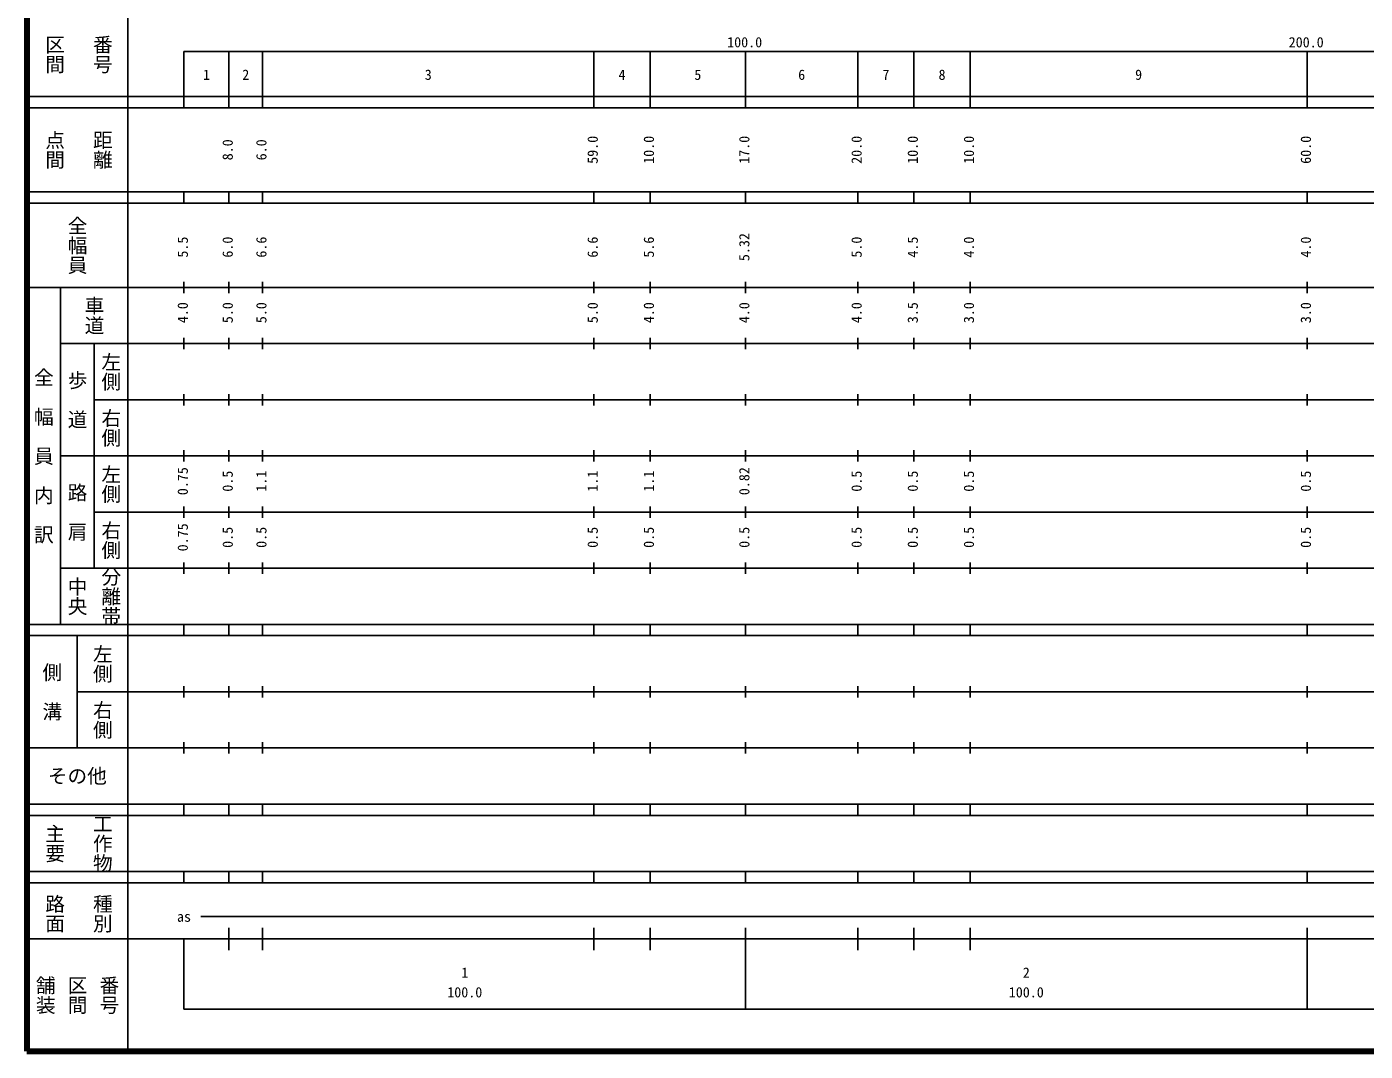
# Model space of a CAD drawing. Units: millimetres on the paper, enlarged 1000 times. Extents: x 40000 to 680000, y 20000 to 380000.
# Drawn here: x 40000 to 278358, y 20000 to 202409 of the extents above; entities that cross this region are included whole.
import ezdxf
from ezdxf.enums import TextEntityAlignment as Align

# ---------------------------------------------------------------- set-up
doc = ezdxf.new("R2010")
doc.units = ezdxf.units.MM
doc.header["$LTSCALE"] = 1000
doc.layers.add('M-TTL', color=2, linetype='Continuous', lineweight=140)
doc.layers.add('M-TTL-BAND', color=7, linetype='Continuous', lineweight=25)
doc.styles.add('@ＭＳ ゴシック', font='')
doc.styles.add('ＭＳ ゴシック', font='')
doc.styles.get('@ＭＳ ゴシック').set_extended_font_data('@MS Gothic')
doc.styles.get('ＭＳ ゴシック').set_extended_font_data('MS Gothic')

msp = doc.modelspace()

# ---------------------------------------------------------------- linework, layer by layer
at = {"layer": 'M-TTL'}
for p, q in [((40000, 380000), (40000, 20000)), ((40000, 20000), (680000, 20000))]:
    msp.add_line(p, q, dxfattribs=at)
at = {"layer": 'M-TTL-BAND'}
for p, q in [((58000, 370000), (58000, 20000)), ((68000, 198000), (579000, 198000)), ((68000, 198000), (68000, 188000)), ((76000, 188000), (76000, 198000)), ((82000, 188000), (82000, 198000)), ((141000, 188000), (141000, 198000)), ((151000, 188000), (151000, 198000)), ((168000, 188000), (168000, 198000)), ((188000, 188000), (188000, 198000)), ((198000, 188000), (198000, 198000)), ((208000, 188000), (208000, 198000)), ((268000, 188000), (268000, 198000)), ((40000, 190000), (579000, 190000)), ((40000, 188000), (579000, 188000)), ((40000, 173000), (579000, 173000)), ((68000, 171000), (68000, 173000)), ((76000, 171000), (76000, 173000)), ((82000, 171000), (82000, 173000)), ((141000, 171000), (141000, 173000)), ((151000, 171000), (151000, 173000)), ((168000, 171000), (168000, 173000)), ((188000, 171000), (188000, 173000)), ((198000, 171000), (198000, 173000)), ((208000, 171000), (208000, 173000)), ((268000, 171000), (268000, 173000)), ((40000, 171000), (579000, 171000)), ((40000, 156000), (579000, 156000)), ((46000, 96000), (46000, 156000)), ((68000, 155000), (68000, 157000)), ((76000, 155000), (76000, 157000)), ((82000, 155000), (82000, 157000)), ((141000, 155000), (141000, 157000)), ((151000, 155000), (151000, 157000)), ((168000, 155000), (168000, 157000)), ((188000, 155000), (188000, 157000)), ((198000, 155000), (198000, 157000)), ((208000, 155000), (208000, 157000)), ((268000, 155000), (268000, 157000)), ((46000, 146000), (579000, 146000)), ((52000, 146000), (52000, 106000)), ((68000, 145000), (68000, 147000)), ((76000, 145000), (76000, 147000)), ((82000, 145000), (82000, 147000)), ((141000, 145000), (141000, 147000)), ((151000, 145000), (151000, 147000)), ((168000, 145000), (168000, 147000)), ((188000, 145000), (188000, 147000)), ((198000, 145000), (198000, 147000)), ((208000, 145000), (208000, 147000)), ((268000, 145000), (268000, 147000)), ((52000, 136000), (579000, 136000)), ((68000, 135000), (68000, 137000)), ((76000, 135000), (76000, 137000)), ((82000, 135000), (82000, 137000)), ((141000, 135000), (141000, 137000)), ((151000, 135000), (151000, 137000)), ((168000, 135000), (168000, 137000)), ((188000, 135000), (188000, 137000)), ((198000, 135000), (198000, 137000)), ((208000, 135000), (208000, 137000)), ((268000, 135000), (268000, 137000)), ((68000, 125000), (68000, 127000)), ((76000, 125000), (76000, 127000)), ((82000, 125000), (82000, 127000)), ((141000, 125000), (141000, 127000)), ((151000, 125000), (151000, 127000)), ((168000, 125000), (168000, 127000)), ((188000, 125000), (188000, 127000)), ((198000, 125000), (198000, 127000)), ((208000, 125000), (208000, 127000)), ((268000, 125000), (268000, 127000)), ((46000, 126000), (579000, 126000)), ((68000, 115000), (68000, 117000)), ((76000, 115000), (76000, 117000)), ((82000, 115000), (82000, 117000)), ((141000, 115000), (141000, 117000)), ((151000, 115000), (151000, 117000)), ((168000, 115000), (168000, 117000)), ((188000, 115000), (188000, 117000)), ((198000, 115000), (198000, 117000)), ((208000, 115000), (208000, 117000)), ((268000, 115000), (268000, 117000)), ((52000, 116000), (579000, 116000)), ((46000, 106000), (579000, 106000)), ((68000, 105000), (68000, 107000)), ((76000, 105000), (76000, 107000)), ((82000, 105000), (82000, 107000)), ((141000, 105000), (141000, 107000)), ((151000, 105000), (151000, 107000)), ((168000, 105000), (168000, 107000)), ((188000, 105000), (188000, 107000)), ((198000, 105000), (198000, 107000)), ((208000, 105000), (208000, 107000)), ((268000, 105000), (268000, 107000)), ((40000, 96000), (579000, 96000)), ((68000, 94000), (68000, 96000)), ((76000, 94000), (76000, 96000)), ((82000, 94000), (82000, 96000)), ((141000, 94000), (141000, 96000)), ((151000, 94000), (151000, 96000)), ((168000, 94000), (168000, 96000)), ((188000, 94000), (188000, 96000)), ((198000, 94000), (198000, 96000)), ((208000, 94000), (208000, 96000)), ((268000, 94000), (268000, 96000)), ((40000, 94000), (579000, 94000)), ((49000, 94000), (49000, 74000)), ((49000, 84000), (579000, 84000)), ((68000, 83000), (68000, 85000)), ((76000, 83000), (76000, 85000)), ((82000, 83000), (82000, 85000)), ((141000, 83000), (141000, 85000)), ((151000, 83000), (151000, 85000)), ((168000, 83000), (168000, 85000)), ((188000, 83000), (188000, 85000)), ((198000, 83000), (198000, 85000)), ((208000, 83000), (208000, 85000)), ((268000, 83000), (268000, 85000)), ((40000, 74000), (579000, 74000)), ((68000, 73000), (68000, 75000)), ((76000, 73000), (76000, 75000)), ((82000, 73000), (82000, 75000)), ((141000, 73000), (141000, 75000)), ((151000, 73000), (151000, 75000)), ((168000, 73000), (168000, 75000)), ((188000, 73000), (188000, 75000)), ((198000, 73000), (198000, 75000)), ((208000, 73000), (208000, 75000)), ((268000, 73000), (268000, 75000)), ((40000, 64000), (579000, 64000)), ((40000, 62000), (579000, 62000)), ((68000, 62000), (68000, 64000)), ((76000, 62000), (76000, 64000)), ((82000, 62000), (82000, 64000)), ((141000, 62000), (141000, 64000)), ((151000, 62000), (151000, 64000)), ((168000, 62000), (168000, 64000)), ((188000, 62000), (188000, 64000)), ((198000, 62000), (198000, 64000)), ((208000, 62000), (208000, 64000)), ((268000, 62000), (268000, 64000)), ((40000, 52000), (579000, 52000)), ((68000, 50000), (68000, 52000)), ((76000, 50000), (76000, 52000)), ((82000, 50000), (82000, 52000)), ((141000, 50000), (141000, 52000)), ((151000, 50000), (151000, 52000)), ((168000, 50000), (168000, 52000)), ((188000, 50000), (188000, 52000)), ((198000, 50000), (198000, 52000)), ((208000, 50000), (208000, 52000)), ((268000, 50000), (268000, 52000)), ((40000, 50000), (579000, 50000)), ((71000, 44000), (545000, 44000)), ((76000, 38000), (76000, 42000)), ((82000, 38000), (82000, 42000)), ((141000, 38000), (141000, 42000)), ((151000, 38000), (151000, 42000)), ((168000, 27500), (168000, 42000)), ((188000, 38000), (188000, 42000)), ((198000, 38000), (198000, 42000)), ((208000, 38000), (208000, 42000)), ((268000, 27500), (268000, 42000)), ((40000, 40000), (579000, 40000)), ((68000, 40000), (68000, 27500)), ((68000, 27500), (579000, 27500))]:
    msp.add_line(p, q, dxfattribs=at)

# ---------------------------------------------------------------- texts
at = {"layer": 'M-TTL-BAND', "style": '@ＭＳ ゴシック'}
for s, p in [('区間', (45000, 197500)), ('番号', (53500, 197500)), ('点間', (45000, 180500)), ('距離', (53500, 180500)), ('全幅員', (49000, 163500)), ('車道', (52000, 151000)), ('左側', (55000, 141000)), ('全\u3000幅\u3000員\u3000内\u3000訳', (43000, 126000)), ('歩\u3000道', (49000, 136000)), ('右側', (55000, 131000)), ('左側', (55000, 121000)), ('路\u3000肩', (49000, 116000)), ('右側', (55000, 111000)), ('分離帯', (55000, 101000)), ('中央', (49000, 101000)), ('左側', (53500, 89000)), ('側\u3000溝', (44500, 84000)), ('右側', (53500, 79000)), ('主要', (45000, 57000)), ('工作物', (53500, 57000)), ('路面', (45000, 44500)), ('種別', (53500, 44500)), ('舗装', (43333, 30000)), ('区間', (49000, 30000)), ('番号', (54667, 30000))]:
    msp.add_text(s, height=2566, rotation=270, dxfattribs=at).set_placement(p, align=Align.MIDDLE_CENTER)
at = {"layer": 'M-TTL-BAND', "style": 'ＭＳ ゴシック'}
for s, p in [('100.0', (167844, 198195)), ('200.0', (267844, 198195)), ('1', (72000, 192405)), ('2', (79000, 192405)), ('3', (111500, 192405)), ('4', (146000, 192405)), ('5', (159500, 192405)), ('6', (178000, 192405)), ('7', (193000, 192405)), ('8', (203000, 192405)), ('9', (238000, 192405)), ('as', (68000, 42500)), ('1', (118000, 32523)), ('2', (218000, 32523)), ('100.0', (118000, 29033)), ('100.0', (218000, 29033))]:
    msp.add_text(s, height=1833, dxfattribs=at).set_placement(p, align=Align.BOTTOM_CENTER)
for s, p in [('8.0', (77236, 180500)), ('6.0', (83236, 180500)), ('59.0', (142236, 180500)), ('10.0', (152236, 180500)), ('17.0', (169236, 180500)), ('20.0', (189236, 180500)), ('10.0', (199236, 180500)), ('10.0', (209236, 180500)), ('60.0', (269236, 180500)), ('5.5', (69236, 163174)), ('6.0', (77236, 163174)), ('6.6', (83236, 163174)), ('6.6', (142236, 163174)), ('5.6', (152236, 163174)), ('5.32', (169236, 163174)), ('5.0', (189236, 163174)), ('4.5', (199236, 163174)), ('4.0', (209236, 163174)), ('4.0', (269236, 163174)), ('4.0', (69236, 151500)), ('5.0', (77236, 151500)), ('5.0', (83236, 151500)), ('5.0', (142236, 151500)), ('4.0', (152236, 151500)), ('4.0', (169236, 151500)), ('4.0', (189236, 151500)), ('3.5', (199236, 151500)), ('3.0', (209236, 151500)), ('3.0', (269236, 151500)), ('0.75', (69236, 121500)), ('0.5', (77236, 121500)), ('1.1', (83236, 121500)), ('1.1', (142236, 121500)), ('1.1', (152236, 121500)), ('0.82', (169236, 121500)), ('0.5', (189236, 121500)), ('0.5', (199236, 121500)), ('0.5', (209236, 121500)), ('0.5', (269236, 121500)), ('0.75', (69236, 111500)), ('0.5', (77236, 111500)), ('0.5', (83236, 111500)), ('0.5', (142236, 111500)), ('0.5', (152236, 111500)), ('0.5', (169236, 111500)), ('0.5', (189236, 111500)), ('0.5', (199236, 111500)), ('0.5', (209236, 111500)), ('0.5', (269236, 111500))]:
    msp.add_text(s, height=1833, rotation=90, dxfattribs=at).set_placement(p, align=Align.BOTTOM_CENTER)
msp.add_text('その他', height=2566, dxfattribs=at).set_placement((49000, 69000), align=Align.MIDDLE_CENTER)

doc.saveas('drawing.dxf')
